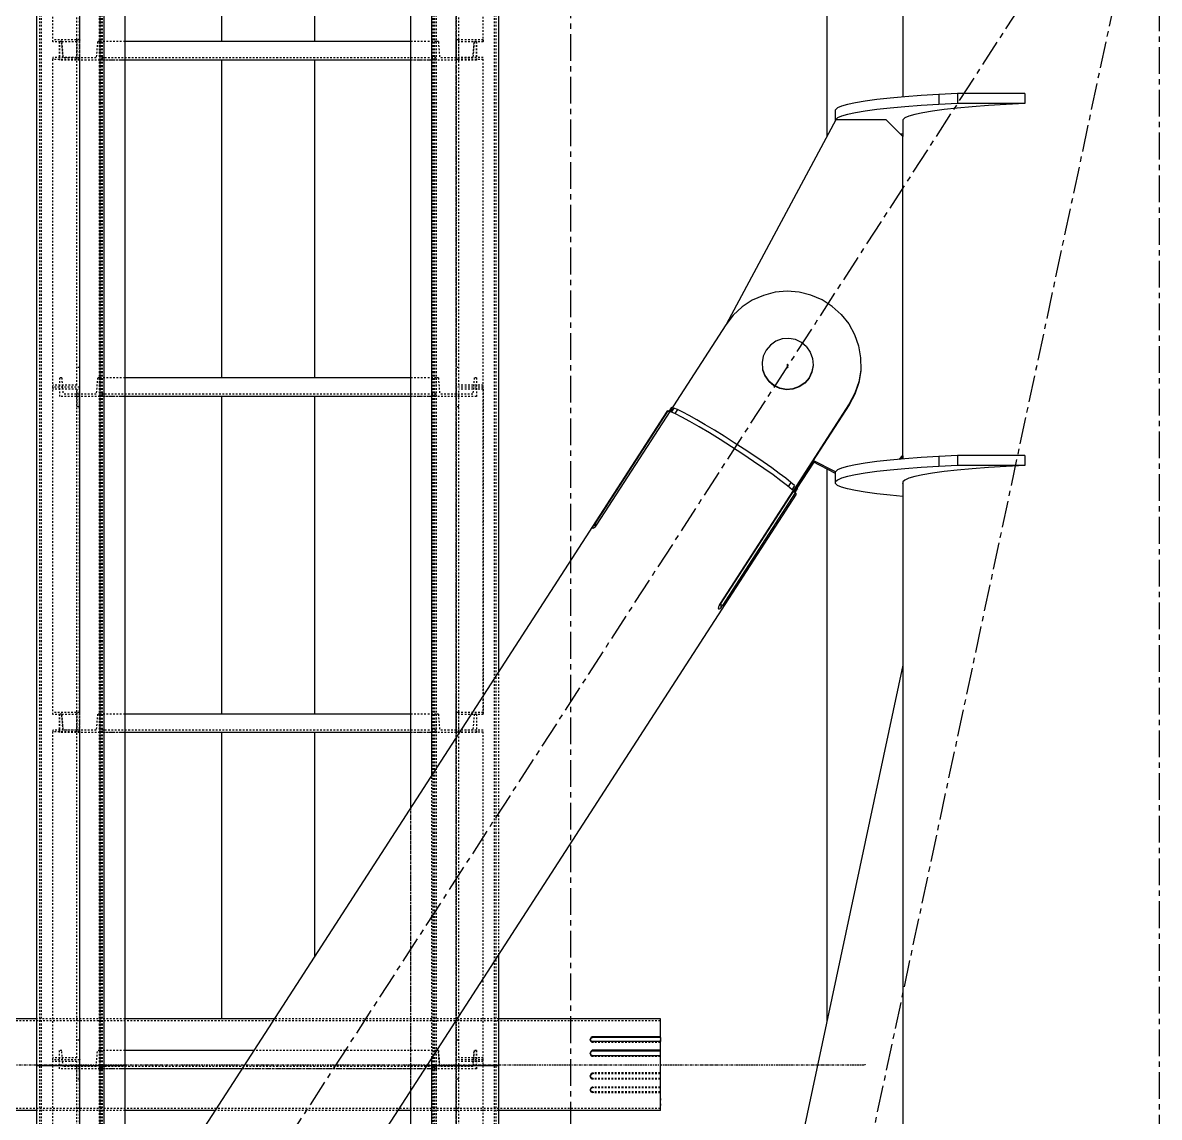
# Model space of a CAD drawing. Header units: millimetres. Extents: x 5143 to 30813, y 232 to 21408.
# Drawn here: x 12032.1 to 12370, y 13705.9 to 14031.4 of the extents above; entities that cross this region are included whole.
import ezdxf

# ---------------------------------------------------------------- set-up
doc = ezdxf.new("R2010")
doc.units = ezdxf.units.MM
doc.header["$LTSCALE"] = 0.25
for name, pattern in [('CENTER', [50.8, 31.75, -6.35, 6.35, -6.35]), ('XKITLINE00', [0]), ('XKITLINE02', [4, 2, -2]), ('XKITLINE03', [6, 3, -1, 1, -1])]:
    doc.linetypes.add(name, pattern=pattern)

msp = doc.modelspace()

# ---------------------------------------------------------------- linework, layer by layer
at = {"color": 3, "linetype": 'XKITLINE02'}
for p, q in [((12037.16, 13721.24), (12037.17, 15406.22)), ((12037.69, 13721.24), (12037.7, 15406.22)), ((12054.93, 13721.24), (12054.93, 15406.22)), ((12055.01, 13721.24), (12055.01, 15406.22)), ((12055.46, 13721.24), (12055.47, 15406.22)), ((12055.86, 13721.24), (12055.86, 15406.22)), ((12153.69, 13723.56), (12153.69, 15406.22)), ((12154.14, 13721.24), (12154.14, 15406.22)), ((12154.54, 13721.24), (12154.54, 15406.22)), ((12154.99, 13721.24), (12154.99, 15406.22)), ((12155.07, 13721.24), (12155.07, 15406.22)), ((12172.31, 13721.24), (12172.31, 15406.22)), ((12172.84, 13721.24), (12172.84, 15406.22)), ((12147.49, 13721.24), (12147.49, 14943.1)), ((12041.01, 14025.71), (12041.01, 14122.44)), ((12048.21, 14020.46), (12048.21, 14122.44)), ((12049.01, 14020.46), (12049.01, 14120.9)), ((12147.49, 13721.24), (12147.49, 14123.02)), ((12160.99, 14020.46), (12160.99, 14123.03)), ((12161.79, 14020.46), (12161.79, 14122.44)), ((12168.99, 14025.71), (12168.99, 14123.03)), ((12173.69, 13838.61), (12173.69, 14123.02)), ((12049.01, 14026.29), (12041.01, 14026.29)), ((12049.01, 14026.28), (12048.21, 14026.28)), ((12048.21, 14026.28), (12048.21, 14021.06)), ((12048.21, 13923.61), (12048.21, 14026.28)), ((12049.01, 14026.28), (12049.01, 14020.48)), ((12049.01, 14026.28), (12049.01, 13928.83)), ((12160.99, 14026.29), (12160.99, 14020.46)), ((12168.99, 14026.29), (12160.99, 14026.29)), ((12160.99, 13923.03), (12160.99, 14026.28)), ((12161.79, 14026.28), (12160.99, 14026.28)), ((12161.79, 13923.61), (12161.79, 14026.28)), ((12168.99, 14026.29), (12168.99, 14025.71)), ((12048.21, 14025.71), (12041.01, 14025.71)), ((12043.69, 14025.78), (12043.01, 14025.78)), ((12043.01, 14020.28), (12043.01, 14025.78)), ((12043.01, 14025.78), (12043.01, 14020.28)), ((12044.07, 14020.98), (12043.69, 14025.78)), ((12043.69, 14025.78), (12044.07, 14020.98)), ((12054.33, 14025.78), (12053.95, 14020.98)), ((12054.33, 14025.78), (12053.95, 14020.98)), ((12055.01, 14025.78), (12054.33, 14025.78)), ((12062.51, 14025.78), (12055.01, 14025.78)), ((12055.01, 14020.28), (12055.01, 14025.78)), ((12055.01, 14025.78), (12055.01, 14020.28)), ((12055.01, 14025.78), (12055.01, 14020.28)), ((12154.99, 14025.78), (12147.49, 14025.78)), ((12154.99, 14020.28), (12154.99, 14025.78)), ((12154.99, 14025.78), (12154.99, 14020.28)), ((12155.67, 14025.78), (12154.99, 14025.78)), ((12154.99, 14025.78), (12154.99, 14020.28)), ((12155.67, 14025.78), (12156.05, 14020.98)), ((12155.67, 14025.78), (12156.05, 14020.98)), ((12168.99, 14025.71), (12161.79, 14025.71)), ((12166.31, 14025.78), (12165.93, 14020.98)), ((12165.93, 14020.98), (12166.31, 14025.78)), ((12166.99, 14025.78), (12166.31, 14025.78)), ((12166.99, 14025.78), (12166.99, 14020.28)), ((12166.99, 14020.28), (12166.99, 14025.78)), ((12048.21, 14021.06), (12041.01, 14021.06)), ((12041.01, 14021.06), (12041.01, 14020.48)), ((12041.01, 13923.03), (12041.01, 14021.06)), ((12049.01, 14020.48), (12041.01, 14020.48)), ((12055.01, 14020.28), (12043.01, 14020.28)), ((12053.95, 14020.98), (12044.07, 14020.98)), ((12049.01, 14020.46), (12048.21, 14020.46)), ((12049.01, 14020.48), (12049.01, 13923.03)), ((12154.99, 14020.98), (12055.01, 14020.98)), ((12062.51, 14020.28), (12055.01, 14020.28)), ((12154.99, 14020.28), (12147.49, 14020.28)), ((12166.99, 14020.28), (12154.99, 14020.28)), ((12165.93, 14020.98), (12156.05, 14020.98)), ((12168.99, 14020.47), (12160.99, 14020.47)), ((12161.79, 14020.46), (12160.99, 14020.46)), ((12168.99, 14021.06), (12161.79, 14021.06)), ((12168.99, 13923.03), (12168.99, 14021.06)), ((12049.01, 13928.83), (12048.21, 13928.83)), ((12049.01, 13928.83), (12049.01, 13923.03)), ((12161.79, 13928.83), (12160.99, 13928.83)), ((12043.69, 13925.78), (12043.01, 13925.78)), ((12043.01, 13925.78), (12043.01, 13920.28)), ((12043.01, 13925.78), (12043.01, 13920.28)), ((12043.69, 13925.78), (12044.07, 13920.98)), ((12043.69, 13925.78), (12044.07, 13920.98)), ((12054.33, 13925.78), (12053.95, 13920.98)), ((12054.33, 13925.78), (12053.95, 13920.98)), ((12055.01, 13925.78), (12054.33, 13925.78)), ((12062.51, 13925.78), (12055.01, 13925.78)), ((12055.01, 13920.28), (12055.01, 13925.78)), ((12055.01, 13925.78), (12055.01, 13920.28)), ((12055.01, 13925.78), (12055.01, 13920.28)), ((12154.99, 13925.78), (12147.49, 13925.78)), ((12154.99, 13920.28), (12154.99, 13925.78)), ((12154.99, 13925.78), (12154.99, 13920.28)), ((12155.67, 13925.78), (12154.99, 13925.78)), ((12154.99, 13925.78), (12154.99, 13920.28)), ((12155.67, 13925.78), (12156.05, 13920.98)), ((12155.67, 13925.78), (12156.05, 13920.98)), ((12166.31, 13925.78), (12165.93, 13920.98)), ((12166.31, 13925.78), (12165.93, 13920.98)), ((12166.99, 13925.78), (12166.31, 13925.78)), ((12166.99, 13925.78), (12166.99, 13920.28)), ((12166.99, 13925.78), (12166.99, 13920.28)), ((12048.21, 13923.61), (12041.01, 13923.61)), ((12041.01, 13923.03), (12041.01, 13922.44)), ((12049.01, 13923.03), (12041.01, 13923.03)), ((12041.01, 13825.71), (12041.01, 13923.03)), ((12049.01, 13923.03), (12041.01, 13923.03)), ((12048.21, 13922.44), (12041.01, 13922.44)), ((12048.21, 13922.44), (12048.21, 13917.2)), ((12048.21, 13820.46), (12048.21, 13922.44)), ((12049.01, 13917.2), (12049.01, 13923.03)), ((12160.99, 13820.46), (12160.99, 13923.03)), ((12168.99, 13923.03), (12160.99, 13923.03)), ((12168.99, 13923.03), (12160.99, 13923.03)), ((12168.99, 13923.61), (12161.79, 13923.61)), ((12161.79, 13820.46), (12161.79, 13922.44)), ((12168.99, 13922.44), (12161.79, 13922.44)), ((12168.99, 13825.71), (12168.99, 13923.03)), ((12168.99, 13922.44), (12168.99, 13825.71)), ((12055.01, 13920.28), (12043.01, 13920.28)), ((12053.95, 13920.98), (12044.07, 13920.98)), ((12049.01, 13820.46), (12049.01, 13920.98)), ((12154.99, 13920.98), (12055.01, 13920.98)), ((12062.51, 13920.28), (12055.01, 13920.28)), ((12154.99, 13920.28), (12147.49, 13920.28)), ((12166.99, 13920.28), (12154.99, 13920.28)), ((12165.93, 13920.98), (12156.05, 13920.98)), ((12049.01, 13917.2), (12048.21, 13917.2)), ((12161.79, 13917.2), (12160.99, 13917.2)), ((12173.69, 13721.24), (12173.69, 13838.61)), ((12049.01, 13826.29), (12041.01, 13826.29)), ((12048.21, 13825.71), (12041.01, 13825.71)), ((12043.69, 13825.78), (12043.01, 13825.78)), ((12043.01, 13820.28), (12043.01, 13825.78)), ((12043.01, 13825.78), (12043.01, 13820.28)), ((12044.07, 13820.98), (12043.69, 13825.78)), ((12043.69, 13825.78), (12044.07, 13820.98)), ((12049.01, 13826.28), (12048.21, 13826.28)), ((12048.21, 13826.28), (12048.21, 13821.06)), ((12048.21, 13723.61), (12048.21, 13826.28)), ((12049.01, 13826.28), (12049.01, 13820.48)), ((12049.01, 13826.28), (12049.01, 13728.83)), ((12054.33, 13825.78), (12053.95, 13820.98)), ((12054.33, 13825.78), (12053.95, 13820.98)), ((12055.01, 13825.78), (12054.33, 13825.78)), ((12062.51, 13825.78), (12055.01, 13825.78)), ((12055.01, 13820.28), (12055.01, 13825.78)), ((12055.01, 13825.78), (12055.01, 13820.28)), ((12055.01, 13825.78), (12055.01, 13820.28)), ((12154.99, 13825.78), (12147.49, 13825.78)), ((12154.99, 13820.28), (12154.99, 13825.78)), ((12154.99, 13825.78), (12154.99, 13820.28)), ((12155.67, 13825.78), (12154.99, 13825.78)), ((12154.99, 13825.78), (12154.99, 13820.28)), ((12155.67, 13825.78), (12156.05, 13820.98)), ((12155.67, 13825.78), (12156.05, 13820.98)), ((12160.99, 13826.29), (12160.99, 13820.46)), ((12168.99, 13826.29), (12160.99, 13826.29)), ((12160.99, 13723.03), (12160.99, 13826.28)), ((12161.79, 13826.28), (12160.99, 13826.28)), ((12161.79, 13723.61), (12161.79, 13826.28)), ((12161.79, 13820.46), (12161.79, 13825.71)), ((12168.99, 13825.71), (12161.79, 13825.71)), ((12166.31, 13825.78), (12165.93, 13820.98)), ((12166.31, 13825.78), (12165.93, 13820.98)), ((12166.99, 13825.78), (12166.31, 13825.78)), ((12166.99, 13825.78), (12166.99, 13820.28)), ((12166.99, 13825.78), (12166.99, 13820.28)), ((12048.21, 13821.06), (12041.01, 13821.06)), ((12041.01, 13821.06), (12041.01, 13820.48)), ((12041.01, 13723.03), (12041.01, 13821.06)), ((12049.01, 13820.48), (12041.01, 13820.48)), ((12055.01, 13820.28), (12043.01, 13820.28)), ((12053.95, 13820.98), (12044.07, 13820.98)), ((12049.01, 13820.46), (12048.21, 13820.46)), ((12049.01, 13820.48), (12049.01, 13723.03)), ((12154.99, 13820.98), (12055.01, 13820.98)), ((12062.51, 13820.28), (12055.01, 13820.28)), ((12154.99, 13820.28), (12147.49, 13820.28)), ((12166.99, 13820.28), (12154.99, 13820.28)), ((12165.93, 13820.98), (12156.05, 13820.98)), ((12168.99, 13820.47), (12160.99, 13820.47)), ((12161.79, 13820.46), (12160.99, 13820.46)), ((12168.99, 13821.06), (12161.79, 13821.06)), ((12168.99, 13723.03), (12168.99, 13821.06)), ((12153.69, 13723.56), (12153.69, 13807.67)), ((12147.49, 13721.24), (12147.49, 13798.08)), ((12221.66, 13734.57), (11988.34, 13734.57)), ((12062.51, 13735.17), (12036.31, 13735.17)), ((12173.69, 13735.17), (12106.83, 13735.17)), ((12200.81, 13729.13), (12200.81, 13728.88)), ((12200.81, 13728.88), (12200.83, 13729.01)), ((12200.81, 13728.88), (12200.85, 13728.65)), ((12201.16, 13729.72), (12201.14, 13729.71)), ((12221.66, 13730.26), (12221.66, 13732.02)), ((12221.66, 13728.4), (12221.66, 13729.87)), ((12043.69, 13725.78), (12043.01, 13725.78)), ((12043.01, 13720.28), (12043.01, 13725.78)), ((12043.01, 13720.28), (12043.01, 13725.78)), ((12044.07, 13720.98), (12043.69, 13725.78)), ((12044.07, 13720.98), (12043.69, 13725.78)), ((12049.01, 13728.83), (12048.21, 13728.83)), ((12049.01, 13728.83), (12049.01, 13723.03)), ((12053.95, 13720.98), (12054.33, 13725.78)), ((12053.95, 13720.98), (12054.33, 13725.78)), ((12055.01, 13725.78), (12054.33, 13725.78)), ((12062.51, 13725.78), (12055.01, 13725.78)), ((12055.01, 13720.28), (12055.01, 13725.78)), ((12055.01, 13720.28), (12055.01, 13725.78)), ((12055.01, 13720.28), (12055.01, 13725.78)), ((12154.99, 13725.78), (12100.76, 13725.78)), ((12154.99, 13720.28), (12154.99, 13725.78)), ((12154.99, 13725.78), (12154.99, 13720.28)), ((12155.67, 13725.78), (12154.99, 13725.78)), ((12154.99, 13720.28), (12154.99, 13725.78)), ((12155.67, 13725.78), (12156.05, 13720.98)), ((12156.05, 13720.98), (12155.67, 13725.78)), ((12161.79, 13728.83), (12160.99, 13728.83)), ((12166.31, 13725.78), (12165.93, 13720.98)), ((12165.93, 13720.98), (12166.31, 13725.78)), ((12166.99, 13725.78), (12166.31, 13725.78)), ((12166.99, 13725.78), (12166.99, 13720.28)), ((12166.99, 13720.28), (12166.99, 13725.78)), ((12200.85, 13728.65), (12200.97, 13728.45)), ((12201.16, 13728.29), (12200.97, 13728.45)), ((12201.4, 13728.18), (12201.16, 13728.29)), ((12201.4, 13728.43), (12201.4, 13728.18)), ((12201.66, 13728.15), (12201.4, 13728.18)), ((12201.66, 13728.4), (12201.66, 13728.15)), ((12221.66, 13728.15), (12201.66, 13728.15)), ((12221.66, 13725.6), (12221.66, 13727.43)), ((12048.21, 13723.61), (12041.01, 13723.61)), ((12041.01, 13721.24), (12041.01, 13723.03)), ((12049.01, 13723.03), (12041.01, 13723.03)), ((12049.01, 13723.03), (12041.01, 13723.03)), ((12048.21, 13722.44), (12041.01, 13722.44)), ((12048.21, 13717.2), (12048.21, 13722.44)), ((12049.01, 13717.2), (12049.01, 13723.03)), ((12160.99, 13620.46), (12160.99, 13723.03)), ((12168.99, 13723.03), (12160.99, 13723.03)), ((12168.99, 13723.03), (12160.99, 13723.03)), ((12168.99, 13723.61), (12161.79, 13723.61)), ((12161.79, 13620.46), (12161.79, 13722.44)), ((12168.99, 13722.44), (12161.79, 13722.44)), ((12168.99, 13625.71), (12168.99, 13723.03)), ((12200.81, 13725.04), (12200.81, 13724.79)), ((12200.81, 13724.79), (12200.83, 13724.91)), ((12200.81, 13724.79), (12200.85, 13724.53)), ((12200.85, 13724.53), (12200.97, 13724.31)), ((12201.13, 13724.16), (12200.97, 13724.31)), ((12201.13, 13724.16), (12201.16, 13724.13)), ((12201.4, 13724), (12201.16, 13724.13)), ((12201.66, 13723.95), (12201.4, 13724)), ((12201.66, 13724.22), (12201.66, 13723.95)), ((12221.66, 13723.95), (12201.66, 13723.95)), ((12221.66, 13724.22), (12221.66, 13724.7)), ((12037.16, 12049.63), (12037.16, 13721.24)), ((12037.69, 12049.63), (12037.69, 13721.24)), ((12041.01, 13625.71), (12041.01, 13721.24)), ((12055.01, 13720.28), (12043.01, 13720.28)), ((12053.95, 13720.98), (12044.07, 13720.98)), ((12048.21, 13620.46), (12048.21, 13721.24)), ((12049.01, 13620.46), (12049.01, 13720.98)), ((12054.93, 12049.63), (12054.93, 13721.24)), ((12062.51, 13721.24), (12055.01, 13721.24)), ((12062.51, 13721.24), (12055.01, 13721.24)), ((12055.01, 12049.6), (12055.01, 13721.24)), ((12154.99, 13720.98), (12055.01, 13720.98)), ((12062.51, 13720.28), (12055.01, 13720.28)), ((12055.46, 12049.63), (12055.46, 13721.24)), ((12055.86, 12049.6), (12055.86, 13721.24)), ((12154.99, 13720.28), (12097.2, 13720.28)), ((12154.99, 13721.24), (12147.49, 13721.24)), ((12147.49, 13257.5), (12147.49, 13721.24)), ((12154.99, 13721.24), (12147.49, 13721.24)), ((12147.49, 12049.57), (12147.49, 13721.24)), ((12154.99, 13721.24), (12153.69, 13721.24)), ((12154.99, 13721.24), (12153.69, 13721.24)), ((12154.14, 12049.57), (12154.14, 13721.24)), ((12154.14, 12049.57), (12154.14, 13721.24)), ((12154.54, 12049.63), (12154.54, 13721.24)), ((12154.99, 12049.63), (12154.99, 13721.24)), ((12154.99, 12049.57), (12154.99, 13721.24)), ((12166.99, 13720.28), (12154.99, 13720.28)), ((12155.07, 12049.63), (12155.07, 13721.24)), ((12165.93, 13720.98), (12156.05, 13720.98)), ((12172.31, 12049.63), (12172.31, 13721.24)), ((12172.84, 12049.63), (12172.84, 13721.24)), ((12200.97, 13718.74), (12200.85, 13718.52)), ((12201.13, 13718.89), (12200.97, 13718.74)), ((12201.16, 13718.93), (12201.13, 13718.89)), ((12201.4, 13719.05), (12201.16, 13718.93)), ((12201.4, 13718.77), (12201.16, 13718.67)), ((12201.66, 13719.1), (12201.4, 13719.05)), ((12201.66, 13718.83), (12201.4, 13718.77)), ((12221.66, 13719.1), (12201.66, 13719.1)), ((12201.66, 13719.1), (12201.66, 13718.83)), ((12221.66, 13718.83), (12201.66, 13718.83)), ((12221.66, 13718.35), (12221.66, 13721.24)), ((12049.01, 13717.2), (12048.21, 13717.2)), ((12161.79, 13717.2), (12160.99, 13717.2)), ((12200.85, 13718.52), (12200.81, 13718.26)), ((12200.81, 13718.02), (12200.85, 13718.27)), ((12200.85, 13718.01), (12200.81, 13718.26)), ((12200.81, 13718.26), (12200.81, 13718.02)), ((12200.81, 13718.02), (12200.85, 13717.76)), ((12200.97, 13718.49), (12200.85, 13718.27)), ((12200.85, 13718.01), (12200.97, 13717.79)), ((12200.85, 13717.76), (12200.97, 13717.54)), ((12201.16, 13718.67), (12200.97, 13718.49)), ((12201.16, 13717.61), (12200.97, 13717.79)), ((12201.16, 13717.36), (12200.97, 13717.54)), ((12201.4, 13717.49), (12201.16, 13717.61)), ((12201.4, 13717.24), (12201.16, 13717.36)), ((12201.66, 13717.45), (12201.4, 13717.49)), ((12201.4, 13717.49), (12201.4, 13717.24)), ((12201.66, 13717.2), (12201.4, 13717.24)), ((12221.66, 13717.45), (12201.66, 13717.45)), ((12201.66, 13717.45), (12201.66, 13717.2)), ((12221.66, 13717.2), (12201.66, 13717.2)), ((12221.66, 13714.65), (12221.66, 13715.86)), ((12200.85, 13714.4), (12200.81, 13714.17)), ((12200.81, 13714.17), (12200.85, 13713.94)), ((12200.81, 13714.17), (12200.81, 13713.92)), ((12200.85, 13714.15), (12200.81, 13713.92)), ((12200.81, 13713.92), (12200.85, 13713.69)), ((12200.97, 13714.6), (12200.85, 13714.4)), ((12200.97, 13714.35), (12200.85, 13714.15)), ((12200.85, 13713.94), (12200.97, 13713.74)), ((12200.85, 13713.69), (12200.97, 13713.49)), ((12201.16, 13714.76), (12200.97, 13714.6)), ((12201.16, 13714.51), (12200.97, 13714.35)), ((12201.13, 13713.61), (12200.97, 13713.74)), ((12201.16, 13713.33), (12200.97, 13713.49)), ((12201.16, 13713.58), (12201.13, 13713.61)), ((12201.4, 13714.87), (12201.16, 13714.76)), ((12201.4, 13714.62), (12201.16, 13714.51)), ((12201.4, 13713.49), (12201.16, 13713.58)), ((12201.4, 13713.24), (12201.16, 13713.33)), ((12201.66, 13714.9), (12201.4, 13714.87)), ((12201.4, 13714.87), (12201.4, 13714.62)), ((12201.66, 13714.65), (12201.4, 13714.62)), ((12201.66, 13713.45), (12201.4, 13713.49)), ((12201.66, 13713.19), (12201.4, 13713.24)), ((12221.66, 13714.9), (12201.66, 13714.9)), ((12201.66, 13714.9), (12201.66, 13714.65)), ((12221.66, 13714.65), (12201.66, 13714.65)), ((12221.66, 13713.45), (12201.66, 13713.45)), ((12201.66, 13713.45), (12201.66, 13713.19)), ((12221.66, 13713.19), (12201.66, 13713.19)), ((12221.66, 13711.5), (12221.66, 13710.68)), ((12221.66, 13709.1), (12221.66, 13710.68)), ((12221.66, 13709.89), (12221.66, 13709.1)), ((12221.66, 13708.48), (11988.34, 13708.48)), ((12062.51, 13707.88), (12036.31, 13707.88)), ((12143.56, 13707.88), (12089.19, 13707.88)), ((12173.69, 13707.88), (12147.49, 13707.88))]:
    msp.add_line(p, q, dxfattribs=at)
at = {"color": 1, "linetype": 'XKITLINE03'}
for p, q in [((12049.02, 15406.22), (12049.01, 13721.24)), ((12055.01, 15406.22), (12055.01, 13721.24)), ((12147.49, 13721.24), (12147.49, 15406.22)), ((12160.99, 15406.22), (12160.99, 13721.24)), ((12049.01, 14123.03), (12049.01, 14026.29)), ((12160.99, 14026.29), (12160.99, 14123.03)), ((12049.01, 14020.48), (12049.01, 13923.03)), ((12154.99, 14020.28), (12055.01, 14020.28)), ((12055.01, 14020.28), (12055.01, 14020.28)), ((12154.99, 14020.28), (12154.99, 14020.28)), ((12160.99, 13923.03), (12160.99, 14020.47)), ((12049.01, 13923.03), (12049.01, 13826.29)), ((12160.99, 13826.29), (12160.99, 13923.03)), ((12154.99, 13920.28), (12055.01, 13920.28)), ((12055.01, 13920.28), (12055.01, 13920.28)), ((12154.99, 13920.28), (12154.99, 13920.28)), ((12049.01, 13820.48), (12049.01, 13723.03)), ((12154.99, 13820.28), (12055.01, 13820.28)), ((12055.01, 13820.28), (12055.01, 13820.28)), ((12154.99, 13820.28), (12154.99, 13820.28)), ((12160.99, 13723.03), (12160.99, 13820.47)), ((12049.01, 13723.03), (12049.01, 13626.29)), ((12160.99, 13626.29), (12160.99, 13723.03)), ((11927.5, 13721.53), (12282.5, 13721.52)), ((12049.01, 13721.24), (12049.01, 12049.63)), ((12055.01, 13721.24), (12055.01, 12049.6)), ((12154.99, 13720.28), (12055.01, 13720.28)), ((12055.01, 13720.28), (12055.01, 13720.28)), ((12147.49, 12049.57), (12147.49, 13721.24)), ((12154.99, 13720.28), (12154.99, 13720.28)), ((12160.99, 13721.24), (12160.99, 12049.63))]:
    msp.add_line(p, q, dxfattribs=at)
at = {"color": 8, "linetype": 'CENTER'}
for p, q in [((12195, 15209.12), (12195, 13540.01)), ((12370, 14354.32), (12370, 12689.51)), ((12370, 14100.27), (11840, 13280.27)), ((12370, 14100.27), (12195, 13280.27)), ((12259.5, 13928.8), (12259.5, 13929.82))]:
    msp.add_line(p, q, dxfattribs=at)
at = {"color": 7, "linetype": 'XKITLINE00'}
for p, q in [((12036.31, 13721.24), (12036.31, 14077.5)), ((12056.31, 13721.24), (12056.31, 14077.5)), ((12062.51, 13721.24), (12062.51, 14077.5)), ((12147.49, 13798.08), (12147.49, 14077.5)), ((12153.69, 13807.67), (12153.69, 14077.5)), ((12173.69, 13838.61), (12173.69, 14077.5)), ((12147.49, 14025.78), (12062.51, 14025.78)), ((12147.49, 14020.28), (12062.51, 14020.28)), ((12147.49, 13925.78), (12062.51, 13925.78)), ((12147.49, 13920.28), (12062.51, 13920.28)), ((12147.49, 13825.78), (12062.51, 13825.78)), ((12147.49, 13820.28), (12062.51, 13820.28)), ((12173.69, 13721.24), (12173.69, 13754.5)), ((12036.31, 13735.17), (11988.34, 13735.17)), ((12106.83, 13735.17), (12062.51, 13735.17)), ((12221.66, 13735.17), (12173.69, 13735.17)), ((12221.66, 13732.02), (12221.66, 13735.17)), ((12200.85, 13729.36), (12200.81, 13729.13)), ((12200.81, 13729.13), (12200.85, 13728.9)), ((12200.83, 13729.01), (12200.85, 13729.11)), ((12200.97, 13729.56), (12200.85, 13729.36)), ((12200.97, 13729.31), (12200.85, 13729.11)), ((12200.85, 13728.9), (12200.97, 13728.7)), ((12201.14, 13729.71), (12200.97, 13729.56)), ((12201.13, 13729.45), (12200.97, 13729.31)), ((12201.16, 13729.47), (12201.13, 13729.45)), ((12201.4, 13729.81), (12201.16, 13729.72)), ((12201.4, 13729.56), (12201.16, 13729.47)), ((12201.66, 13729.86), (12201.4, 13729.81)), ((12201.66, 13729.6), (12201.4, 13729.56)), ((12221.66, 13729.86), (12201.66, 13729.86)), ((12201.66, 13729.86), (12201.66, 13729.6)), ((12221.66, 13729.6), (12201.66, 13729.6)), ((12221.66, 13729.6), (12221.66, 13732.02)), ((12221.66, 13729.6), (12221.66, 13728.4)), ((12100.76, 13725.78), (12062.51, 13725.78)), ((12200.97, 13725.51), (12200.85, 13725.29)), ((12201.16, 13728.54), (12200.97, 13728.7)), ((12201.16, 13725.69), (12200.97, 13725.51)), ((12201.4, 13728.43), (12201.16, 13728.54)), ((12201.4, 13725.81), (12201.16, 13725.69)), ((12201.4, 13725.56), (12201.16, 13725.44)), ((12201.66, 13728.4), (12201.4, 13728.43)), ((12201.66, 13725.85), (12201.4, 13725.81)), ((12201.4, 13725.81), (12201.4, 13725.56)), ((12201.66, 13725.6), (12201.4, 13725.56)), ((12221.66, 13728.4), (12201.66, 13728.4)), ((12221.66, 13725.85), (12201.66, 13725.85)), ((12201.66, 13725.85), (12201.66, 13725.6)), ((12221.66, 13725.6), (12201.66, 13725.6)), ((12221.66, 13725.6), (12221.66, 13728.4)), ((12221.66, 13724.22), (12221.66, 13725.6)), ((12153.69, 13721.24), (12153.69, 13723.56)), ((12200.85, 13725.29), (12200.81, 13725.04)), ((12200.81, 13725.04), (12200.85, 13724.78)), ((12200.83, 13724.91), (12200.85, 13725.04)), ((12200.97, 13725.26), (12200.85, 13725.04)), ((12200.85, 13724.78), (12200.97, 13724.56)), ((12201.16, 13725.44), (12200.97, 13725.26)), ((12201.16, 13724.38), (12200.97, 13724.56)), ((12201.4, 13724.28), (12201.16, 13724.38)), ((12201.66, 13724.22), (12201.4, 13724.28)), ((12221.66, 13724.22), (12201.66, 13724.22)), ((12221.66, 13721.24), (12221.66, 13724.22)), ((12056.31, 13721.24), (12036.31, 13721.24)), ((12056.31, 13721.24), (12036.31, 13721.24)), ((12036.31, 13626.06), (12036.31, 13721.24)), ((12062.51, 13721.24), (12056.31, 13721.24)), ((12056.31, 13657), (12056.31, 13721.24)), ((12062.51, 13721.24), (12056.31, 13721.24)), ((12062.51, 13666.6), (12062.51, 13721.24)), ((12097.2, 13720.28), (12062.51, 13720.28)), ((12153.69, 13721.24), (12152.19, 13721.24)), ((12153.69, 13721.24), (12152.19, 13721.24)), ((12173.69, 13721.24), (12153.69, 13721.24)), ((12173.69, 13721.24), (12153.69, 13721.24)), ((12153.69, 13303.02), (12153.69, 13721.24)), ((12173.69, 13303.02), (12173.69, 13721.24)), ((12221.66, 13718.21), (12221.66, 13721.24)), ((12221.66, 13709.1), (12221.66, 13718.21)), ((12147.49, 13303.02), (12147.49, 13713.96)), ((12221.66, 13708.16), (12221.66, 13709.1)), ((12036.31, 13707.88), (11988.34, 13707.88)), ((12089.19, 13707.88), (12062.51, 13707.88)), ((12147.49, 13707.88), (12143.56, 13707.88)), ((12221.66, 13707.88), (12173.69, 13707.88)), ((12221.66, 13707.88), (12221.66, 13708.16))]:
    msp.add_line(p, q, dxfattribs=at)
at = {"color": 8, "linetype": 'XKITLINE00'}
for p, q in [((12091.2, 14077.5), (12091.2, 14025.78)), ((12118.8, 14077.5), (12118.8, 14025.78)), ((12271.2, 14066.57), (12271.2, 13997.66)), ((12293.8, 14063.67), (12293.8, 14009.34)), ((12091.2, 14020.28), (12091.2, 13925.78)), ((12118.8, 14020.28), (12118.8, 13925.78)), ((12294.36, 14009.39), (12289.95, 14008.99)), ((12299.2, 14009.76), (12294.36, 14009.39)), ((12304.44, 14010.1), (12299.2, 14009.76)), ((12310.04, 14010.4), (12304.44, 14010.1)), ((12304.44, 14010.1), (12304.44, 14007.11)), ((12330.04, 14010.4), (12310.04, 14010.4)), ((12310.04, 14010.4), (12310.04, 14007.41)), ((12330.04, 14010.4), (12330.04, 14007.41)), ((12274.37, 14006.07), (12273.77, 14005.54)), ((12275.56, 14006.6), (12274.37, 14006.07)), ((12277.34, 14007.11), (12275.56, 14006.6)), ((12279.69, 14007.61), (12277.34, 14007.11)), ((12282.59, 14008.09), (12279.69, 14007.61)), ((12286.02, 14008.55), (12282.59, 14008.09)), ((12289.95, 14008.99), (12286.02, 14008.55)), ((12289.95, 14006), (12286.02, 14005.56)), ((12294.36, 14006.4), (12289.95, 14006)), ((12299.2, 14006.77), (12294.36, 14006.4)), ((12304.44, 14007.11), (12299.2, 14006.77)), ((12310.04, 14007.41), (12304.44, 14007.11)), ((12309.95, 14006), (12306.02, 14005.56)), ((12314.36, 14006.4), (12309.95, 14006)), ((12330.04, 14007.41), (12310.04, 14007.41)), ((12319.2, 14006.77), (12314.36, 14006.4)), ((12324.44, 14007.11), (12319.2, 14006.77)), ((12330.04, 14007.41), (12324.44, 14007.11)), ((12273.77, 14002.47), (12273.77, 14005.54)), ((12274.37, 14003.08), (12273.77, 14002.55)), ((12275.56, 14003.61), (12274.37, 14003.08)), ((12277.34, 14004.12), (12275.56, 14003.61)), ((12279.69, 14004.62), (12277.34, 14004.12)), ((12282.59, 14005.1), (12279.69, 14004.62)), ((12286.02, 14005.56), (12282.59, 14005.1)), ((12294.37, 14003.08), (12293.77, 14002.55)), ((12293.77, 14002.55), (12293.77, 14002.02)), ((12293.8, 14002.57), (12293.8, 13997.54)), ((12295.56, 14003.61), (12294.37, 14003.08)), ((12297.34, 14004.12), (12295.56, 14003.61)), ((12299.69, 14004.62), (12297.34, 14004.12)), ((12302.59, 14005.1), (12299.69, 14004.62)), ((12306.02, 14005.56), (12302.59, 14005.1)), ((12273.8, 14002.52), (12241.37, 13941.86)), ((12288.8, 14002.52), (12273.8, 14002.52)), ((12293.8, 13997.54), (12288.8, 14002.52)), ((12293.8, 14002), (12293.77, 14002.02)), ((12293.8, 13998.22), (12293.04, 13998.29)), ((12293.8, 13902.6), (12293.8, 13997.54)), ((12249, 13948.87), (12246, 13946.89)), ((12252.29, 13950.33), (12249, 13948.87)), ((12255.77, 13951.24), (12252.29, 13950.33)), ((12259.36, 13951.56), (12255.77, 13951.24)), ((12262.95, 13951.28), (12259.36, 13951.56)), ((12266.44, 13950.42), (12262.95, 13951.28)), ((12269.75, 13949), (12266.44, 13950.42)), ((12272.78, 13947.06), (12269.75, 13949)), ((12246, 13946.89), (12243.36, 13944.44)), ((12275.44, 13944.64), (12272.78, 13947.06)), ((12243.36, 13944.44), (12241.17, 13941.6)), ((12275.44, 13944.64), (12277.67, 13941.83)), ((12277.67, 13941.83), (12279.4, 13938.68)), ((12241.17, 13941.6), (12224.49, 13915.79)), ((12279.4, 13938.68), (12280.59, 13935.29)), ((12254.39, 13935.56), (12253.11, 13934.05)), ((12256.02, 13936.69), (12254.39, 13935.56)), ((12257.89, 13937.36), (12256.02, 13936.69)), ((12259.87, 13937.52), (12257.89, 13937.36)), ((12261.82, 13937.16), (12259.87, 13937.52)), ((12263.61, 13936.32), (12261.82, 13937.16)), ((12265.13, 13935.04), (12263.61, 13936.32)), ((12265.13, 13935.04), (12266.25, 13933.41)), ((12280.59, 13935.29), (12281.21, 13931.76)), ((12252.26, 13932.27), (12251.9, 13930.32)), ((12253.11, 13934.05), (12252.26, 13932.27)), ((12266.25, 13933.41), (12266.92, 13931.55)), ((12281.21, 13931.76), (12281.23, 13928.17)), ((12251.9, 13930.32), (12252.07, 13928.35)), ((12252.07, 13928.35), (12252.74, 13926.49)), ((12252.07, 13928.29), (12252.74, 13926.42)), ((12252.07, 13928.29), (12252.74, 13926.42)), ((12252.07, 13928.22), (12252.74, 13926.36)), ((12267.09, 13929.58), (12266.73, 13927.64)), ((12267.09, 13929.52), (12266.73, 13927.57)), ((12267.09, 13929.52), (12266.73, 13927.57)), ((12267.09, 13929.46), (12266.73, 13927.51)), ((12266.92, 13931.55), (12267.09, 13929.58)), ((12252.74, 13926.49), (12253.87, 13924.86)), ((12252.74, 13926.42), (12253.87, 13924.8)), ((12252.74, 13926.42), (12253.87, 13924.8)), ((12252.74, 13926.36), (12253.87, 13924.74)), ((12255.38, 13923.58), (12253.87, 13924.86)), ((12265.88, 13925.85), (12264.6, 13924.34)), ((12265.88, 13925.78), (12264.6, 13924.28)), ((12265.88, 13925.78), (12264.6, 13924.28)), ((12265.88, 13925.72), (12264.6, 13924.21)), ((12266.73, 13927.64), (12265.88, 13925.85)), ((12266.73, 13927.57), (12265.88, 13925.78)), ((12266.73, 13927.57), (12265.88, 13925.78)), ((12266.73, 13927.51), (12265.88, 13925.72)), ((12265.88, 13925.85), (12265.88, 13925.78)), ((12265.88, 13925.78), (12265.88, 13925.72)), ((12281.23, 13928.17), (12280.66, 13924.62)), ((12281.23, 13927.93), (12280.66, 13924.39)), ((12281.23, 13928.17), (12281.23, 13927.93)), ((12255.38, 13923.52), (12253.87, 13924.8)), ((12255.38, 13923.52), (12253.87, 13924.8)), ((12255.38, 13923.46), (12253.87, 13924.74)), ((12257.17, 13922.74), (12255.38, 13923.58)), ((12255.38, 13923.58), (12255.38, 13923.52)), ((12255.38, 13923.52), (12255.38, 13923.46)), ((12257.17, 13922.67), (12255.38, 13923.52)), ((12257.17, 13922.67), (12255.38, 13923.52)), ((12257.17, 13922.61), (12255.38, 13923.46)), ((12259.12, 13922.38), (12257.17, 13922.74)), ((12259.12, 13922.32), (12257.17, 13922.67)), ((12259.12, 13922.32), (12257.17, 13922.67)), ((12259.12, 13922.26), (12257.17, 13922.61)), ((12261.1, 13922.55), (12259.12, 13922.38)), ((12261.1, 13922.48), (12259.12, 13922.32)), ((12261.1, 13922.48), (12259.12, 13922.32)), ((12261.1, 13922.42), (12259.12, 13922.26)), ((12262.97, 13923.21), (12261.1, 13922.55)), ((12262.97, 13923.15), (12261.1, 13922.48)), ((12262.97, 13923.15), (12261.1, 13922.48)), ((12262.97, 13923.09), (12261.1, 13922.42)), ((12264.6, 13924.34), (12262.97, 13923.21)), ((12264.6, 13924.28), (12262.97, 13923.15)), ((12264.6, 13924.28), (12262.97, 13923.15)), ((12264.6, 13924.21), (12262.97, 13923.09)), ((12280.66, 13924.62), (12279.51, 13921.22)), ((12280.66, 13924.39), (12279.51, 13920.98)), ((12091.2, 13920.28), (12091.2, 13825.78)), ((12118.8, 13920.28), (12118.8, 13825.78)), ((12279.51, 13921.22), (12277.82, 13918.05)), ((12279.51, 13920.98), (12277.82, 13917.82)), ((12279.51, 13921.22), (12279.51, 13920.98)), ((12223.6, 13915.84), (11947.97, 13489.39)), ((12223.86, 13915.95), (12202.19, 13882.43)), ((12224.49, 13915.79), (12202.82, 13882.27)), ((12223.86, 13915.95), (12223.6, 13915.84)), ((12224.37, 13915.61), (12223.86, 13915.95)), ((12224.89, 13916.93), (12224.14, 13915.76)), ((12225.06, 13916.95), (12224.24, 13915.7)), ((12224.37, 13915.61), (12224.24, 13915.7)), ((12224.76, 13915.71), (12224.49, 13915.79)), ((12226.18, 13915.09), (12224.76, 13915.71)), ((12225.06, 13916.95), (12224.89, 13916.93)), ((12225.68, 13916.81), (12224.92, 13915.64)), ((12225.19, 13916.87), (12225.06, 13916.95)), ((12226.78, 13916.36), (12225.68, 13916.81)), ((12226.78, 13916.36), (12226.01, 13915.16)), ((12228.1, 13914.11), (12226.18, 13915.09)), ((12228.31, 13915.62), (12226.78, 13916.36)), ((12230.22, 13914.6), (12228.31, 13915.62)), ((12277.82, 13917.82), (12239.47, 13858.49)), ((12277.82, 13918.05), (12261.14, 13892.24)), ((12277.82, 13918.05), (12277.82, 13917.82)), ((12230.47, 13912.81), (12228.1, 13914.11)), ((12232.47, 13913.34), (12230.22, 13914.6)), ((12233.21, 13911.23), (12230.47, 13912.81)), ((12235.01, 13911.86), (12232.47, 13913.34)), ((12237.76, 13910.2), (12235.01, 13911.86)), ((12236.24, 13909.41), (12233.21, 13911.23)), ((12239.48, 13907.42), (12236.24, 13909.41)), ((12240.65, 13908.41), (12237.76, 13910.2)), ((12243.63, 13906.52), (12240.65, 13908.41)), ((12242.81, 13905.3), (12239.48, 13907.42)), ((12246.15, 13903.13), (12242.81, 13905.3)), ((12246.6, 13904.59), (12243.63, 13906.52)), ((12249.5, 13902.66), (12246.6, 13904.59)), ((12249.38, 13900.97), (12246.15, 13903.13)), ((12252.25, 13900.79), (12249.5, 13902.66)), ((12273.77, 13897.86), (12267.12, 13901.25)), ((12289.95, 13901.32), (12286.02, 13900.89)), ((12294.36, 13901.73), (12289.95, 13901.32)), ((12293.8, 13902.83), (12292.52, 13901.56)), ((12293.8, 13902.36), (12293.04, 13901.6)), ((12293.8, 13902.6), (12293.8, 13901.67)), ((12299.2, 13902.1), (12294.36, 13901.73)), ((12304.44, 13902.43), (12299.2, 13902.1)), ((12310.04, 13902.73), (12304.44, 13902.43)), ((12304.44, 13902.43), (12304.44, 13899.44)), ((12330.04, 13902.73), (12310.04, 13902.73)), ((12310.04, 13902.73), (12310.04, 13899.74)), ((12330.04, 13902.73), (12330.04, 13899.74)), ((12252.42, 13898.89), (12249.38, 13900.97)), ((12254.78, 13899.01), (12252.25, 13900.79)), ((12255.16, 13896.95), (12252.42, 13898.89)), ((12257.03, 13897.38), (12254.78, 13899.01)), ((12267.15, 13900.76), (12262.2, 13893.1)), ((12267.27, 13900.7), (12262.28, 13892.98)), ((12273.77, 13897.39), (12266.89, 13900.9)), ((12271.2, 13898.7), (12271.2, 13734.41)), ((12274.37, 13898.41), (12273.77, 13897.88)), ((12273.77, 13894.35), (12273.77, 13897.88)), ((12275.56, 13898.93), (12274.37, 13898.41)), ((12277.34, 13899.45), (12275.56, 13898.93)), ((12279.69, 13899.95), (12277.34, 13899.45)), ((12282.59, 13900.43), (12279.69, 13899.95)), ((12286.02, 13900.89), (12282.59, 13900.43)), ((12286.02, 13897.9), (12282.59, 13897.44)), ((12289.95, 13898.33), (12286.02, 13897.9)), ((12294.36, 13898.74), (12289.95, 13898.33)), ((12299.2, 13899.11), (12294.36, 13898.74)), ((12304.44, 13899.44), (12299.2, 13899.11)), ((12306.02, 13897.9), (12302.59, 13897.44)), ((12310.04, 13899.74), (12304.44, 13899.44)), ((12309.95, 13898.33), (12306.02, 13897.9)), ((12314.36, 13898.74), (12309.95, 13898.33)), ((12330.04, 13899.74), (12310.04, 13899.74)), ((12319.2, 13899.11), (12314.36, 13898.74)), ((12324.44, 13899.44), (12319.2, 13899.11)), ((12330.04, 13899.74), (12324.44, 13899.44)), ((12257.53, 13895.21), (12255.16, 13896.95)), ((12258.94, 13895.94), (12257.03, 13897.38)), ((12259.45, 13893.72), (12257.53, 13895.21)), ((12260.47, 13894.72), (12258.94, 13895.94)), ((12260.47, 13894.72), (12259.69, 13893.51)), ((12261.58, 13893.75), (12260.47, 13894.72)), ((12274.37, 13895.42), (12273.77, 13894.89)), ((12275.56, 13895.94), (12274.37, 13895.42)), ((12277.34, 13896.46), (12275.56, 13895.94)), ((12279.69, 13896.96), (12277.34, 13896.46)), ((12282.59, 13897.44), (12279.69, 13896.96)), ((12294.37, 13895.42), (12293.77, 13894.89)), ((12293.77, 13894.89), (12293.77, 13894.35)), ((12293.8, 13894.91), (12293.8, 13321.22)), ((12295.56, 13895.94), (12294.37, 13895.42)), ((12297.34, 13896.46), (12295.56, 13895.94)), ((12299.69, 13896.96), (12297.34, 13896.46)), ((12302.59, 13897.44), (12299.69, 13896.96)), ((12262.02, 13891.16), (11986.39, 13464.71)), ((12261.14, 13892.25), (12239.47, 13858.73)), ((12261.14, 13892.15), (12239.47, 13858.63)), ((12261.77, 13891.59), (12240.11, 13858.07)), ((12260.86, 13892.52), (12259.45, 13893.72)), ((12261.58, 13893.75), (12260.81, 13892.57)), ((12261.14, 13892.25), (12260.86, 13892.52)), ((12261.14, 13892.15), (12261.09, 13892.18)), ((12261.14, 13892.24), (12261.14, 13892.15)), ((12261.77, 13891.59), (12261.14, 13892)), ((12261.38, 13891.84), (12261.14, 13892)), ((12262.19, 13893.1), (12261.38, 13891.84)), ((12262.36, 13892.86), (12261.61, 13891.7)), ((12261.77, 13891.59), (12262.02, 13891.16)), ((12262.19, 13893.1), (12261.95, 13893.26)), ((12262.19, 13893.1), (12262.36, 13892.86)), ((12262.36, 13892.86), (12262.41, 13892.69)), ((12274.37, 13893.82), (12273.77, 13894.35)), ((12275.56, 13893.3), (12274.37, 13893.82)), ((12277.34, 13892.78), (12275.56, 13893.3)), ((12279.69, 13892.28), (12277.34, 13892.78)), ((12282.59, 13891.8), (12279.69, 13892.28)), ((12286.02, 13891.34), (12282.59, 13891.8)), ((12289.95, 13890.91), (12286.02, 13891.34)), ((12293.8, 13894.33), (12293.77, 13894.35)), ((12293.8, 13890.56), (12289.95, 13890.91)), ((12201.55, 13881.33), (12201.53, 13881.16)), ((12201.53, 13881.16), (12201.56, 13881.06)), ((12201.58, 13881.43), (12201.55, 13881.33)), ((12201.65, 13881.03), (12201.56, 13881.06)), ((12201.64, 13881.55), (12201.58, 13881.43)), ((12201.8, 13881.81), (12201.64, 13881.55)), ((12201.78, 13881.09), (12201.65, 13881.03)), ((12201.96, 13881.21), (12201.78, 13881.09)), ((12201.99, 13882.11), (12201.8, 13881.81)), ((12202.16, 13881.41), (12201.96, 13881.21)), ((12202.19, 13882.43), (12201.99, 13882.11)), ((12202.48, 13881.79), (12202.01, 13882.1)), ((12202.38, 13881.66), (12202.16, 13881.41)), ((12202.7, 13882.1), (12202.19, 13882.43)), ((12202.61, 13881.95), (12202.38, 13881.66)), ((12202.82, 13882.27), (12202.61, 13881.95)), ((12238.91, 13857.47), (12238.89, 13857.25)), ((12238.89, 13857.25), (12238.93, 13857.09)), ((12238.99, 13857.75), (12238.91, 13857.47)), ((12239.11, 13858.07), (12238.99, 13857.75)), ((12239.27, 13858.4), (12239.11, 13858.07)), ((12239.89, 13857.76), (12239.18, 13858.22)), ((12239.47, 13858.73), (12239.27, 13858.4)), ((12239.47, 13858.48), (12239.36, 13858.55)), ((12239.47, 13858.49), (12239.37, 13858.56)), ((12239.5, 13857.23), (12239.41, 13857.13)), ((12239.47, 13858.63), (12239.43, 13858.66)), ((12239.47, 13858.63), (12239.47, 13858.49)), ((12240.11, 13858.07), (12239.47, 13858.48)), ((12239.69, 13857.47), (12239.5, 13857.23)), ((12239.89, 13857.76), (12239.69, 13857.47)), ((12240.11, 13858.07), (12239.89, 13857.76)), ((12239.01, 13857), (12238.93, 13857.09)), ((12239.15, 13856.99), (12239.01, 13857)), ((12239.32, 13857.07), (12239.15, 13856.99)), ((12239.41, 13857.13), (12239.32, 13857.07)), ((12293.8, 13840.31), (12264.03, 13700.84)), ((12091.2, 13820.28), (12091.2, 13735.17)), ((12118.8, 13820.28), (12118.8, 13753.68))]:
    msp.add_line(p, q, dxfattribs=at)
at = {"color": 1, "linetype": 'XKITLINE00'}
for centre in [(12049.01, 14026.29), (12160.99, 14026.29), (12049.01, 14020.48), (12055.01, 14020.28), (12055.01, 14020.28), (12154.99, 14020.28), (12154.99, 14020.28), (12160.99, 14020.47), (12049.01, 13923.03), (12049.01, 13923.03), (12160.99, 13923.03), (12160.99, 13923.03), (12055.01, 13920.28), (12055.01, 13920.28), (12154.99, 13920.28), (12154.99, 13920.28), (12049.01, 13826.29), (12160.99, 13826.29), (12049.01, 13820.48), (12055.01, 13820.28), (12055.01, 13820.28), (12154.99, 13820.28), (12154.99, 13820.28), (12160.99, 13820.47), (12049.01, 13723.03), (12049.01, 13723.03), (12160.99, 13723.03), (12160.99, 13723.03), (12049.01, 13721.24), (12049.01, 13721.24), (12055.01, 13721.24), (12055.01, 13721.24), (12055.01, 13720.28), (12055.01, 13720.28), (12147.49, 13721.24), (12147.49, 13721.24), (12154.99, 13720.28), (12154.99, 13720.28), (12160.99, 13721.24), (12160.99, 13721.24), (12282.5, 13721.52)]:
    msp.add_circle(centre, 0.05, dxfattribs=at)
at = {"color": 8, "linetype": 'XKITLINE00'}
for centre in [(12259.5, 13929.82), (12259.5, 13928.8)]:
    msp.add_circle(centre, 0.05, dxfattribs=at)

doc.saveas('drawing.dxf')
